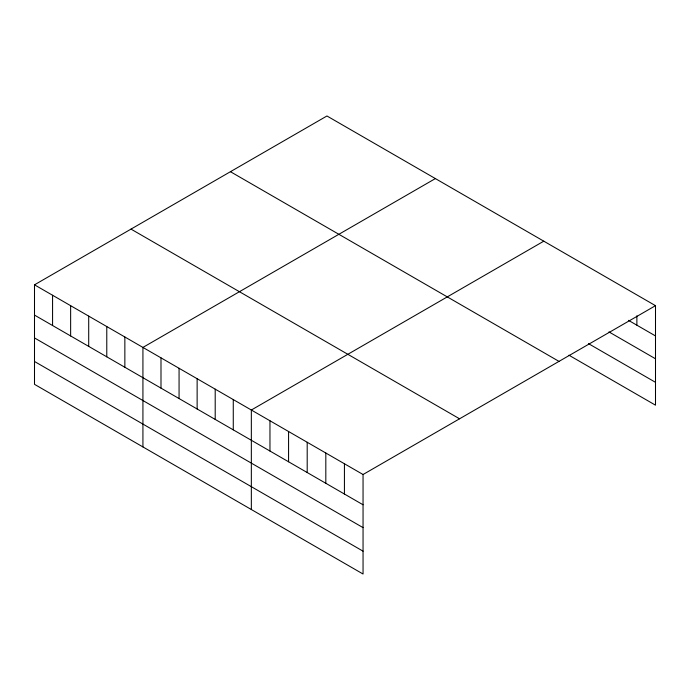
<?xml version="1.0" encoding="UTF-8"?>
<svg xmlns="http://www.w3.org/2000/svg" width="690" height="690" viewBox="0 0 690 690"><rect width="100%" height="100%" fill="white"/><g stroke="black" fill="none" stroke-linecap="round" stroke-linejoin="round"><path stroke-width="1.03" d="M363.052 527.626L363.052 474.513L34.5 284.823L34.5 384.33L363.052 574.02L363.052 527.626L34.5 337.936M34.5 284.823L326.948 115.98L655.5 305.67L655.5 405.177L568.931 355.195M435.373 178.581L142.925 347.424L142.925 446.93M543.789 241.172L251.341 410.015L251.341 509.522M363.052 474.513L655.5 305.67M628.504 320.35L655.5 335.935M608.96 331.907L655.5 358.783M588.475 343.629L655.5 382.32M230.443 171.698L558.995 361.388M131.005 229.106L459.557 418.796M34.5 315.089L363.052 504.778M34.5 361.482L363.052 551.172M636.879 315.796L636.879 325.18M344.431 463.766L344.431 494.031M325.818 453.011L325.818 483.276M307.197 442.264L307.197 472.529M288.575 431.517L288.575 461.783M269.963 420.771L269.963 451.036M233.272 399.588L233.272 429.853M215.202 389.151L215.202 419.416M197.133 378.724L197.133 408.989M179.064 368.288L179.064 398.553M160.994 357.851L160.994 388.116M124.855 336.987L124.855 367.253M106.778 326.56L106.778 356.825M88.708 316.123L88.708 346.389M70.639 305.687L70.639 335.952M52.569 295.26L52.569 325.525"/></g></svg>
